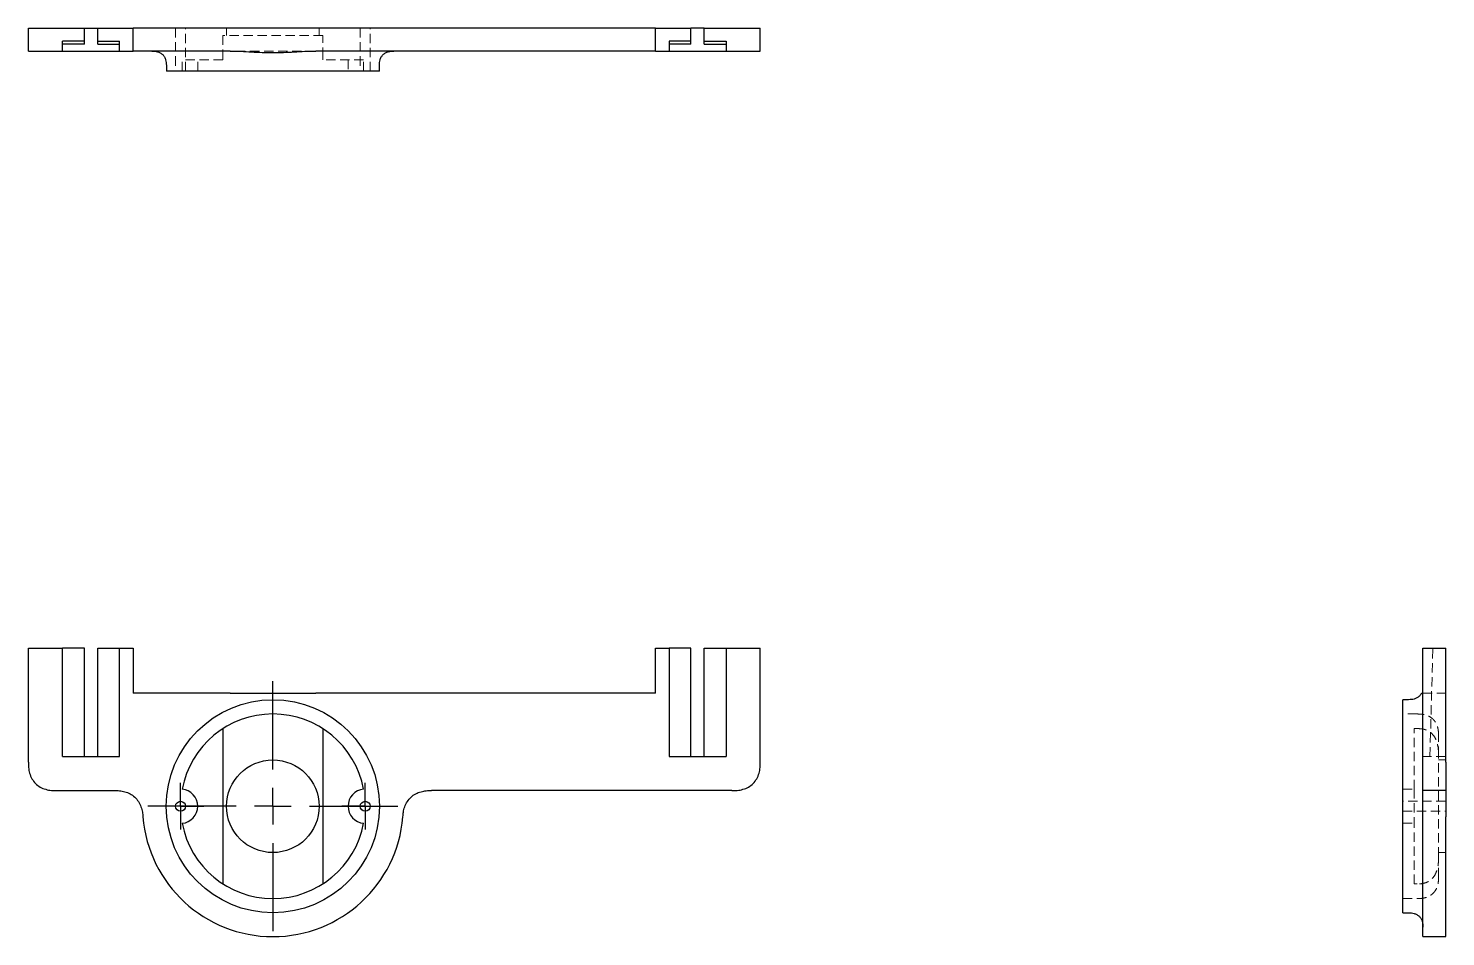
# Model space of a CAD drawing. Header units: millimetres. Extents: x 33 to 226, y 37 to 161.
import ezdxf

# ---------------------------------------------------------------- set-up
doc = ezdxf.new("R2010")
doc.units = ezdxf.units.MM
doc.linetypes.add('HIDDEN', pattern=[1.905, 1.27, -0.635])
doc.layers.add('10', color=7, linetype='Continuous')

# ---------------------------------------------------------------- blocks, each defined once
blk = doc.blocks.new('SW_CENTERMARKSYMBOL_0')
at = {"layer": '10', "color": 0}
for p, q in [((0, 5), (0, 16.99)), ((0, 0), (0, 2.5)), ((-5, 0), (-16.99, 0)), ((0, 0), (-2.5, 0)), ((0, 0), (0, -2.5)), ((0, 0), (2.5, 0)), ((5, 0), (16.99, 0)), ((0, -5), (0, -16.99))]:
    blk.add_line(p, q, dxfattribs=at)
blk = doc.blocks.new('SW_CENTERMARKSYMBOL_1')
at = {"layer": '10', "color": 0}
for p, q in [((0, 2.5), (0, 3.18)), ((0, 0), (0, 2.5)), ((-2.5, 0), (-3.18, 0)), ((0, 0), (-2.5, 0)), ((0, 0), (0, -2.5)), ((0, 0), (2.5, 0)), ((2.5, 0), (3.18, 0)), ((0, -2.5), (0, -3.18))]:
    blk.add_line(p, q, dxfattribs=at)
blk = doc.blocks.new('SW_CENTERMARKSYMBOL_2')
at = {"layer": '10', "color": 0}
for p, q in [((0, 2.5), (0, 3.18)), ((0, 0), (0, 2.5)), ((-2.5, 0), (-3.18, 0)), ((0, 0), (-2.5, 0)), ((0, 0), (0, -2.5)), ((0, 0), (2.5, 0)), ((2.5, 0), (3.18, 0)), ((0, -2.5), (0, -3.18))]:
    blk.add_line(p, q, dxfattribs=at)

msp = doc.modelspace()

# ---------------------------------------------------------------- linework, layer by layer
at = {"color": 7, "linetype": 'Continuous', "lineweight": 25}
for p, q in [((33.25, 157.81), (33.25, 160.91)), ((33.25, 160.91), (40.87, 160.91)), ((40.87, 159.16), (40.87, 160.91)), ((40.87, 160.91), (42.68, 160.91)), ((42.68, 160.91), (47.5, 160.91)), ((42.68, 159.16), (42.68, 160.91)), ((47.5, 157.81), (47.5, 160.91)), ((118.5, 160.91), (47.5, 160.91)), ((118.5, 160.91), (123.32, 160.91)), ((118.5, 157.81), (118.5, 160.91)), ((123.32, 159.16), (123.32, 160.91)), ((125.13, 160.91), (123.32, 160.91)), ((125.13, 160.91), (132.75, 160.91)), ((125.13, 159.16), (125.13, 160.91)), ((132.75, 157.81), (132.75, 160.91)), ((40.87, 159.16), (37.9, 159.16)), ((37.9, 157.81), (37.9, 159.16)), ((40.87, 158.77), (37.9, 158.77)), ((40.87, 158.77), (40.87, 159.16)), ((42.68, 159.16), (45.65, 159.16)), ((42.68, 158.77), (42.68, 159.16)), ((42.68, 158.77), (45.65, 158.77)), ((45.65, 157.81), (45.65, 159.16)), ((123.32, 159.16), (120.35, 159.16)), ((120.35, 159.16), (120.35, 157.81)), ((123.32, 158.77), (120.35, 158.77)), ((123.32, 158.77), (123.32, 159.16)), ((125.13, 159.16), (128.1, 159.16)), ((125.13, 158.77), (125.13, 159.16)), ((125.13, 158.77), (128.1, 158.77)), ((128.1, 159.16), (128.1, 157.81)), ((33.25, 157.81), (37.9, 157.81)), ((37.9, 157.81), (45.65, 157.81)), ((45.65, 157.81), (47.5, 157.81)), ((60.67, 157.81), (47.5, 157.81)), ((118.5, 157.81), (72.31, 157.81)), ((118.5, 157.81), (120.35, 157.81)), ((120.35, 157.81), (128.1, 157.81)), ((128.1, 157.81), (132.75, 157.81)), ((52.01, 155.87), (52.01, 155.09)), ((80.98, 155.09), (52.01, 155.09)), ((80.98, 155.09), (80.98, 155.87)), ((33.25, 61.13), (33.25, 76.61)), ((33.25, 76.61), (37.9, 76.61)), ((37.9, 61.9), (37.9, 76.61)), ((40.87, 76.61), (37.9, 76.61)), ((40.87, 61.9), (40.87, 76.61)), ((42.68, 61.9), (42.68, 76.61)), ((42.68, 76.61), (45.65, 76.61)), ((45.65, 61.9), (45.65, 76.61)), ((45.65, 76.61), (47.5, 76.61)), ((47.5, 76.61), (47.5, 70.48)), ((118.5, 70.48), (118.5, 76.61)), ((118.5, 76.61), (120.35, 76.61)), ((120.35, 76.61), (120.35, 61.9)), ((123.32, 76.61), (120.35, 76.61)), ((123.32, 61.9), (123.32, 76.61)), ((125.13, 61.9), (125.13, 76.61)), ((125.13, 76.61), (128.1, 76.61)), ((128.1, 76.61), (132.75, 76.61)), ((128.1, 76.61), (128.1, 61.9)), ((132.75, 61.13), (132.75, 76.61)), ((222.81, 76.61), (225.91, 76.61)), ((222.81, 61.13), (222.81, 76.61)), ((225.91, 61.13), (225.91, 76.61)), ((60.67, 70.48), (47.5, 70.48)), ((118.5, 70.48), (72.31, 70.48)), ((220.87, 69.61), (220.09, 69.61)), ((220.09, 55.12), (220.09, 69.61)), ((59.71, 65.68), (59.71, 44.56)), ((73.28, 65.68), (73.28, 44.56)), ((37.9, 61.9), (45.65, 61.9)), ((120.35, 61.9), (128.1, 61.9)), ((37.13, 57.25), (44.95, 57.25)), ((128.87, 57.25), (88.03, 57.25)), ((225.91, 57.25), (222.81, 57.25)), ((220.09, 40.63), (220.09, 55.12)), ((222.81, 37.39), (222.81, 53.69)), ((225.91, 37.39), (225.91, 53.69)), ((220.09, 40.63), (220.87, 40.63)), ((222.81, 37.39), (225.91, 37.39))]:
    msp.add_line(p, q, dxfattribs=at)
at = {"color": 7, "linetype": 'HIDDEN', "lineweight": 18}
for p, q in [((53.27, 160.91), (53.27, 155.09)), ((54.62, 155.09), (54.62, 160.91)), ((60.19, 160.91), (60.19, 159.94)), ((72.79, 159.94), (72.79, 160.91)), ((78.36, 160.91), (78.36, 155.09)), ((79.72, 155.09), (79.72, 160.91)), ((59.71, 156.64), (54.16, 156.64)), ((54.16, 155.09), (54.16, 156.64)), ((56.27, 155.09), (56.27, 156.64)), ((59.71, 156.64), (59.71, 157.03)), ((73.28, 156.64), (73.28, 157.03)), ((78.83, 156.64), (73.28, 156.64)), ((76.72, 156.64), (76.72, 155.09)), ((78.83, 155.09), (78.83, 156.64)), ((223.77, 61.9), (224.16, 76.61)), ((222.81, 70.48), (225.91, 70.48)), ((222.03, 67.67), (220.09, 67.67)), ((221.64, 57.44), (221.64, 65.68)), ((221.64, 65.68), (222.03, 65.68)), ((223.77, 61.9), (222.81, 61.9)), ((225.91, 61.9), (223.77, 61.9)), ((224.94, 48.27), (224.94, 61.97)), ((225.91, 61.42), (224.94, 61.42)), ((220.09, 57.44), (221.64, 57.44)), ((221.64, 57.44), (221.64, 52.8)), ((225.91, 55.8), (220.09, 55.8)), ((220.09, 54.44), (225.91, 54.44)), ((220.09, 52.8), (221.64, 52.8)), ((221.64, 44.56), (221.64, 52.8)), ((224.94, 48.82), (225.91, 48.82)), ((221.64, 44.56), (222.03, 44.56)), ((220.09, 42.57), (222.03, 42.57))]:
    msp.add_line(p, q, dxfattribs=at)
at = {"color": 7, "linetype": 'HIDDEN', "lineweight": 18, "flags": 128}
for points in [[(33.25, 61.13), (33.25, 61.13)], [(132.75, 61.13), (132.75, 61.13)], [(37.13, 57.25), (37.13, 57.25)], [(44.95, 57.25), (44.95, 57.25)], [(88.03, 57.25), (88.03, 57.25)], [(128.87, 57.25), (128.87, 57.25)], [(48.82, 53.69), (48.82, 53.69)], [(84.17, 53.69), (84.17, 53.69)]]:
    msp.add_lwpolyline(points, dxfattribs=at)
at = {"color": 7, "linetype": 'Continuous', "lineweight": 25}
for centre, radius in [((66.49, 55.12), 14.49), ((66.49, 55.12), 6.3), ((53.94, 55.12), 0.678), ((79.04, 55.12), 0.678)]:
    msp.add_circle(centre, radius, dxfattribs=at)
for centre, radius, start, end in [((66.49, 55.12), 12.55, 10.6338, 169.3662), ((53.94, 55.12), 2.33, 275.3169, 84.6831), ((79.04, 55.12), 2.33, 95.3169, 264.6831), ((66.49, 55.12), 17.73, 184.6298, 355.3702), ((66.49, 55.12), 12.55, 190.6338, 349.3662)]:
    msp.add_arc(centre, radius, start, end, dxfattribs=at)
at = {"color": 7, "linetype": 'HIDDEN', "lineweight": 18}
for points, knots in [([(59.71, 159.94), (59.71, 159.94), (59.71, 159.94), (59.71, 159.91), (59.71, 159.89), (59.71, 159.81), (59.71, 159.75), (59.71, 159.59), (59.71, 159.5), (59.71, 159.25), (59.71, 159.1), (59.71, 158.76), (59.71, 158.56), (59.71, 158.15), (59.71, 157.93), (59.71, 157.48), (59.71, 157.26), (59.71, 157.03)], [0, 0, 0, 0, 0.125, 0.125, 0.25, 0.25, 0.375, 0.375, 0.5, 0.5, 0.625, 0.625, 0.75, 0.75, 0.875, 0.875, 1, 1, 1, 1]), ([(73.28, 157.03), (73.28, 157.26), (73.28, 157.48), (73.28, 157.81), (73.28, 157.92), (73.28, 158.14), (73.28, 158.25), (73.28, 158.56), (73.28, 158.76), (73.28, 159.1), (73.28, 159.25), (73.28, 159.5), (73.28, 159.59), (73.28, 159.75), (73.28, 159.8), (73.28, 159.89), (73.28, 159.91), (73.28, 159.94), (73.28, 159.94), (73.28, 159.94)], [0, 0, 0, 0, 0.125, 0.125, 0.1875, 0.1875, 0.25, 0.25, 0.375, 0.375, 0.5, 0.5, 0.625, 0.625, 0.75, 0.75, 0.875, 0.875, 1, 1, 1, 1]), ([(72.27, 157.81), (71.85, 157.81), (70.72, 157.81), (68.77, 157.81), (66.49, 157.81), (64.21, 157.81), (62.27, 157.81), (61.14, 157.81), (60.72, 157.81)], [0, 0, 0, 0, 0.114248, 0.307129, 0.5, 0.692871, 0.885752, 1, 1, 1, 1]), ([(224.94, 64.73), (224.94, 64.97), (224.93, 65.41), (224.79, 66), (224.6, 66.44), (224.36, 66.79), (224.04, 67.12), (223.54, 67.43), (222.84, 67.65), (222.31, 67.66), (222.03, 67.67)], [0, 0, 0, 0, 0.149726, 0.278826, 0.378952, 0.451493, 0.543344, 0.668232, 0.824685, 1, 1, 1, 1]), ([(222.03, 65.68), (222.26, 65.68), (222.48, 65.67), (222.81, 65.62), (222.92, 65.6), (223.14, 65.53), (223.25, 65.5), (223.56, 65.36), (223.76, 65.24), (224.1, 64.94), (224.25, 64.77), (224.5, 64.39), (224.59, 64.18), (224.75, 63.76), (224.8, 63.54), (224.89, 63.1), (224.91, 62.87), (224.94, 62.42), (224.94, 62.2), (224.94, 61.97)], [0, 0, 0, 0, 0.125, 0.125, 0.1875, 0.1875, 0.25, 0.25, 0.375, 0.375, 0.5, 0.5, 0.625, 0.625, 0.75, 0.75, 0.875, 0.875, 1, 1, 1, 1]), ([(224.94, 61.97), (224.94, 62.35), (224.94, 63.1), (224.94, 63.93), (224.94, 64.48), (224.94, 64.76), (224.94, 64.73), (224.94, 64.72)], [0, 0, 0, 0, 0.225318, 0.448276, 0.671659, 0.895855, 1, 1, 1, 1]), ([(224.94, 48.27), (224.94, 48.04), (224.94, 47.82), (224.91, 47.37), (224.89, 47.15), (224.81, 46.7), (224.75, 46.48), (224.59, 46.06), (224.5, 45.85), (224.25, 45.47), (224.1, 45.3), (223.76, 45.01), (223.56, 44.88), (223.15, 44.7), (222.93, 44.64), (222.48, 44.57), (222.26, 44.56), (222.03, 44.56)], [0, 0, 0, 0, 0.125, 0.125, 0.25, 0.25, 0.375, 0.375, 0.5, 0.5, 0.625, 0.625, 0.75, 0.75, 0.875, 0.875, 1, 1, 1, 1]), ([(224.94, 45.52), (224.94, 45.51), (224.94, 45.49), (224.94, 45.78), (224.94, 46.34), (224.94, 47.16), (224.94, 47.9), (224.94, 48.27)], [0, 0, 0, 0, 0.120173, 0.340343, 0.559674, 0.778643, 1, 1, 1, 1]), ([(222.03, 42.57), (222.27, 42.57), (222.71, 42.58), (223.3, 42.72), (223.74, 42.93), (224.08, 43.16), (224.41, 43.49), (224.72, 44), (224.93, 44.7), (224.93, 45.23), (224.94, 45.51)], [0, 0, 0, 0, 0.149996, 0.279342, 0.379471, 0.451938, 0.543736, 0.668752, 0.825035, 1, 1, 1, 1])]:
    msp.add_open_spline(points, degree=3, knots=knots, dxfattribs=at)
msp.add_open_spline([(73.28, 159.94), (72.37, 159.94), (70.26, 159.94), (66.49, 159.94), (62.72, 159.94), (60.62, 159.94), (59.71, 159.94)], degree=3, dxfattribs=at)
at = {"color": 7, "linetype": 'Continuous', "lineweight": 25}
for points, knots in [([(50.05, 157.81), (50.3, 157.8), (50.7, 157.79), (51.19, 157.59), (51.53, 157.34), (51.77, 157.02), (51.98, 156.52), (52, 156.13), (52.01, 155.87)], [0, 0, 0, 0, 0.242053, 0.371684, 0.499707, 0.627581, 0.757257, 1, 1, 1, 1]), ([(60.67, 157.81), (61.16, 157.81), (61.64, 157.8), (62.61, 157.77), (63.1, 157.74), (64.07, 157.68), (64.55, 157.65), (65.52, 157.61), (66, 157.6), (66.97, 157.6), (67.46, 157.61), (68.43, 157.65), (68.92, 157.68), (69.89, 157.74), (70.37, 157.77), (71.34, 157.8), (71.83, 157.81), (72.31, 157.81)], [0, 0, 0, 0, 0.125, 0.125, 0.25, 0.25, 0.375, 0.375, 0.5, 0.5, 0.625, 0.625, 0.75, 0.75, 0.875, 0.875, 1, 1, 1, 1]), ([(80.98, 155.87), (80.99, 156.13), (81, 156.52), (81.21, 157.02), (81.46, 157.34), (81.79, 157.59), (82.29, 157.79), (82.68, 157.8), (82.94, 157.81)], [0, 0, 0, 0, 0.242743, 0.372419, 0.500293, 0.628316, 0.757947, 1, 1, 1, 1]), ([(60.67, 70.48), (61.16, 70.48), (61.64, 70.48), (62.61, 70.48), (63.1, 70.48), (64.07, 70.48), (64.55, 70.48), (65.52, 70.48), (66, 70.48), (66.97, 70.48), (67.46, 70.48), (68.43, 70.48), (68.92, 70.48), (69.89, 70.48), (70.37, 70.48), (71.34, 70.48), (71.83, 70.48), (72.31, 70.48)], [0, 0, 0, 0, 0.125, 0.125, 0.25, 0.25, 0.375, 0.375, 0.5, 0.5, 0.625, 0.625, 0.75, 0.75, 0.875, 0.875, 1, 1, 1, 1]), ([(222.6, 70.49), (222.59, 70.47), (222.53, 70.32), (222.34, 70.09), (222.02, 69.84), (221.52, 69.63), (221.13, 69.62), (220.87, 69.61)], [0, 0, 0, 0, 0.032469, 0.229609, 0.42652, 0.626206, 1, 1, 1, 1]), ([(222.62, 70.48), (222.62, 70.48), (222.62, 70.48), (222.78, 70.48), (222.8, 70.48), (222.81, 70.48)], [0, 0, 0, 0, 0.2547098, 0.627336, 1, 1, 1, 1]), ([(33.25, 61.13), (33.25, 60.89), (33.25, 60.64), (33.3, 60.13), (33.35, 59.87), (33.5, 59.35), (33.6, 59.1), (33.87, 58.63), (34.03, 58.41), (34.41, 58.03), (34.62, 57.87), (35.1, 57.6), (35.35, 57.5), (35.87, 57.35), (36.13, 57.3), (36.64, 57.25), (36.88, 57.25), (37.13, 57.25)], [0, 0, 0, 0, 0.125, 0.125, 0.25, 0.25, 0.375, 0.375, 0.5, 0.5, 0.625, 0.625, 0.75, 0.75, 0.875, 0.875, 1, 1, 1, 1]), ([(128.87, 57.25), (129.12, 57.25), (129.36, 57.25), (129.87, 57.3), (130.13, 57.35), (130.65, 57.5), (130.9, 57.6), (131.38, 57.87), (131.59, 58.03), (131.97, 58.41), (132.13, 58.63), (132.4, 59.1), (132.5, 59.35), (132.65, 59.87), (132.7, 60.13), (132.75, 60.64), (132.75, 60.89), (132.75, 61.13)], [0, 0, 0, 0, 0.125, 0.125, 0.25, 0.25, 0.375, 0.375, 0.5, 0.5, 0.625, 0.625, 0.75, 0.75, 0.875, 0.875, 1, 1, 1, 1]), ([(222.81, 57.25), (222.81, 57.25), (222.81, 57.25), (222.81, 57.3), (222.81, 57.35), (222.81, 57.5), (222.81, 57.6), (222.81, 57.87), (222.81, 58.03), (222.81, 58.41), (222.81, 58.63), (222.81, 59.1), (222.81, 59.35), (222.81, 59.87), (222.81, 60.13), (222.81, 60.64), (222.81, 60.89), (222.81, 61.13)], [0, 0, 0, 0, 0.125, 0.125, 0.25, 0.25, 0.375, 0.375, 0.5, 0.5, 0.625, 0.625, 0.75, 0.75, 0.875, 0.875, 1, 1, 1, 1]), ([(225.91, 61.13), (225.91, 60.89), (225.91, 60.64), (225.91, 60.13), (225.91, 59.87), (225.91, 59.35), (225.91, 59.1), (225.91, 58.63), (225.91, 58.41), (225.91, 58.03), (225.91, 57.87), (225.91, 57.6), (225.91, 57.5), (225.91, 57.35), (225.91, 57.3), (225.91, 57.25), (225.91, 57.25), (225.91, 57.25)], [0, 0, 0, 0, 0.125, 0.125, 0.25, 0.25, 0.375, 0.375, 0.5, 0.5, 0.625, 0.625, 0.75, 0.75, 0.875, 0.875, 1, 1, 1, 1]), ([(44.95, 57.25), (45.18, 57.25), (45.4, 57.25), (45.87, 57.21), (46.11, 57.17), (46.6, 57.03), (46.84, 56.93), (47.3, 56.69), (47.52, 56.54), (47.9, 56.18), (48.07, 55.98), (48.36, 55.53), (48.47, 55.28), (48.65, 54.79), (48.71, 54.55), (48.79, 54.1), (48.8, 53.89), (48.82, 53.69)], [0, 0, 0, 0, 0.125, 0.125, 0.25, 0.25, 0.375, 0.375, 0.5, 0.5, 0.625, 0.625, 0.75, 0.75, 0.875, 0.875, 1, 1, 1, 1]), ([(84.17, 53.69), (84.18, 53.89), (84.2, 54.1), (84.27, 54.55), (84.33, 54.79), (84.51, 55.28), (84.63, 55.53), (84.92, 55.98), (85.09, 56.18), (85.47, 56.54), (85.68, 56.69), (86.14, 56.93), (86.38, 57.03), (86.87, 57.17), (87.11, 57.21), (87.58, 57.25), (87.81, 57.25), (88.03, 57.25)], [0, 0, 0, 0, 0.125, 0.125, 0.25, 0.25, 0.375, 0.375, 0.5, 0.5, 0.625, 0.625, 0.75, 0.75, 0.875, 0.875, 1, 1, 1, 1]), ([(222.81, 53.69), (222.81, 53.89), (222.81, 54.1), (222.81, 54.55), (222.81, 54.79), (222.81, 55.28), (222.81, 55.53), (222.81, 55.98), (222.81, 56.18), (222.81, 56.54), (222.81, 56.69), (222.81, 56.93), (222.81, 57.03), (222.81, 57.17), (222.81, 57.21), (222.81, 57.25), (222.81, 57.25), (222.81, 57.25)], [0, 0, 0, 0, 0.125, 0.125, 0.25, 0.25, 0.375, 0.375, 0.5, 0.5, 0.625, 0.625, 0.75, 0.75, 0.875, 0.875, 1, 1, 1, 1]), ([(225.91, 57.25), (225.91, 57.25), (225.91, 57.25), (225.91, 57.21), (225.91, 57.17), (225.91, 57.03), (225.91, 56.93), (225.91, 56.69), (225.91, 56.54), (225.91, 56.18), (225.91, 55.98), (225.91, 55.53), (225.91, 55.28), (225.91, 54.79), (225.91, 54.55), (225.91, 54.1), (225.91, 53.89), (225.91, 53.69)], [0, 0, 0, 0, 0.125, 0.125, 0.25, 0.25, 0.375, 0.375, 0.5, 0.5, 0.625, 0.625, 0.75, 0.75, 0.875, 0.875, 1, 1, 1, 1]), ([(220.87, 40.63), (221.13, 40.62), (221.52, 40.61), (222.02, 40.4), (222.34, 40.15), (222.59, 39.82), (222.79, 39.33), (222.8, 38.93), (222.81, 38.67)], [0, 0, 0, 0, 0.242743, 0.372419, 0.500293, 0.628316, 0.757947, 1, 1, 1, 1])]:
    msp.add_open_spline(points, degree=3, knots=knots, dxfattribs=at)

# ---------------------------------------------------------------- block references
at = {"layer": '10'}
for name, p in [('SW_CENTERMARKSYMBOL_0', (66.49, 55.12)), ('SW_CENTERMARKSYMBOL_1', (53.94, 55.12)), ('SW_CENTERMARKSYMBOL_2', (79.04, 55.12))]:
    msp.add_blockref(name, p, dxfattribs=at)

doc.saveas('drawing.dxf')
